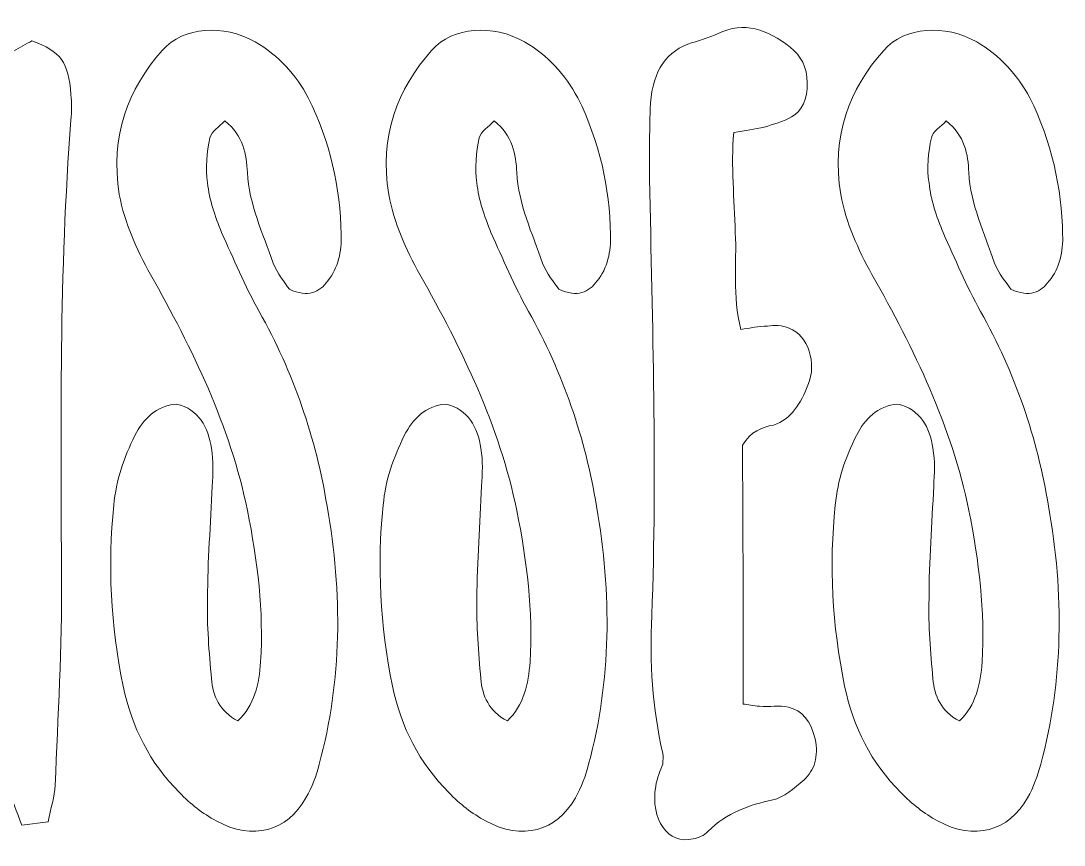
# Model space of a CAD drawing. Header units: inches. Extents: x 0.79 to 5.24, y -5.81 to -0.55.
# Drawn here: x 3.545 to 5.022, y -5.803 to -4.635 of the extents above; entities that cross this region are included whole.
import ezdxf

# ---------------------------------------------------------------- set-up
doc = ezdxf.new("R2010")
doc.units = ezdxf.units.IN
doc.header["$MEASUREMENT"] = 0
doc.layers.add('Layer 1', color=7, linetype='Continuous')

# ---------------------------------------------------------------- blocks, each defined once
blk = doc.blocks.new('block 16')
at = {"layer": 'Layer 1', "lineweight": 0}
blk.add_open_spline([(3.5061, -4.6935), (3.526, -4.683), (3.5437, -4.6726), (3.5603, -4.6637), (3.6012, -4.6785), (3.6123, -4.6935), (3.6156, -4.7397), (3.6167, -4.7516), (3.6167, -4.7636), (3.6156, -4.7755), (3.599, -4.9917), (3.6012, -5.2078), (3.6023, -5.424), (3.6034, -5.5224), (3.5968, -5.6208), (3.5935, -5.7177), (3.5924, -5.7341), (3.5868, -5.7505), (3.5835, -5.7699), (3.5835, -5.7699), (3.5459, -5.7744), (3.5459, -5.7744), (3.5393, -5.755), (3.5315, -5.7385), (3.5271, -5.7207), (3.5072, -5.6417), (3.495, -5.5597), (3.4906, -5.4762), (3.4861, -5.3852), (3.4795, -5.2943), (3.474, -5.2033), (3.4652, -5.0811), (3.4585, -4.9588), (3.4707, -4.8366), (3.4751, -4.7874), (3.4806, -4.7397), (3.5061, -4.6935)], degree=3, knots=[0, 0, 0, 0, 1, 1, 1, 2, 2, 2, 3, 3, 3, 4, 4, 4, 5, 5, 5, 6, 6, 6, 7, 7, 7, 8, 8, 8, 9, 9, 9, 10, 10, 10, 11, 11, 11, 12, 12, 12, 12], dxfattribs=at)
blk = doc.blocks.new('block 15')
at = {"layer": 'Layer 1'}
blk.add_blockref('block 16', (0, 0), dxfattribs=at)
blk = doc.blocks.new('block 18')
at = {"layer": 'Layer 1', "lineweight": 0}
blk.add_open_spline([(3.9252, -5.0155), (3.9186, -5.0065), (3.9075, -4.9931), (3.902, -4.9783), (3.8876, -4.9365), (3.8677, -4.8947), (3.8655, -4.85), (3.8644, -4.8247), (3.86, -4.7979), (3.8334, -4.777), (3.8257, -4.7859), (3.8146, -4.7918), (3.8124, -4.8008), (3.808, -4.8216), (3.8058, -4.844), (3.8091, -4.8649), (3.8113, -4.8888), (3.8201, -4.9126), (3.829, -4.935), (3.8456, -4.9722), (3.8622, -5.011), (3.8821, -5.0468), (3.9308, -5.1333), (3.9629, -5.2272), (3.9783, -5.3227), (4.0005, -5.4464), (3.9994, -5.5701), (3.9673, -5.6879), (3.9629, -5.7043), (3.9573, -5.7207), (3.9485, -5.7356), (3.9219, -5.7833), (3.8732, -5.7967), (3.8213, -5.7684), (3.8024, -5.758), (3.7847, -5.7446), (3.7693, -5.7281), (3.7272, -5.6864), (3.7018, -5.6357), (3.6896, -5.5776), (3.6719, -5.4911), (3.6675, -5.4061), (3.6763, -5.3211), (3.6797, -5.2853), (3.6907, -5.2541), (3.7062, -5.2227), (3.7184, -5.1989), (3.7361, -5.181), (3.7648, -5.178), (3.7969, -5.1855), (3.8102, -5.2108), (3.8146, -5.2407), (3.8179, -5.2585), (3.8168, -5.2764), (3.8157, -5.2943), (3.8135, -5.348), (3.8091, -5.4002), (3.8091, -5.4538), (3.808, -5.4911), (3.8113, -5.5299), (3.8146, -5.5671), (3.8168, -5.591), (3.8257, -5.6133), (3.8522, -5.6267), (3.8755, -5.6044), (3.8821, -5.5746), (3.8843, -5.5433), (3.8887, -5.4717), (3.8799, -5.4002), (3.8655, -5.3286), (3.8412, -5.2093), (3.7881, -5.1005), (3.7283, -4.9946), (3.7084, -4.9588), (3.6918, -4.9216), (3.6841, -4.8813), (3.6708, -4.7979), (3.6962, -4.7322), (3.7449, -4.6771), (3.7759, -4.6428), (3.8312, -4.6398), (3.8766, -4.6651), (3.9097, -4.6845), (3.9341, -4.7114), (3.9518, -4.7441), (3.9828, -4.8068), (3.9972, -4.8709), (3.9983, -4.9379), (3.9994, -4.9618), (3.9938, -4.9857), (3.9794, -5.0036), (3.9673, -5.0199), (3.9518, -5.0274), (3.9252, -5.0155)], degree=3, knots=[0, 0, 0, 0, 1, 1, 1, 2, 2, 2, 3, 3, 3, 4, 4, 4, 5, 5, 5, 6, 6, 6, 7, 7, 7, 8, 8, 8, 9, 9, 9, 10, 10, 10, 11, 11, 11, 12, 12, 12, 13, 13, 13, 14, 14, 14, 15, 15, 15, 16, 16, 16, 17, 17, 17, 18, 18, 18, 19, 19, 19, 20, 20, 20, 21, 21, 21, 22, 22, 22, 23, 23, 23, 24, 24, 24, 25, 25, 25, 26, 26, 26, 27, 27, 27, 28, 28, 28, 29, 29, 29, 30, 30, 30, 31, 31, 31, 31], dxfattribs=at)
blk = doc.blocks.new('block 17')
at = {"layer": 'Layer 1'}
blk.add_blockref('block 18', (0, 0), dxfattribs=at)
blk = doc.blocks.new('block 20')
at = {"layer": 'Layer 1', "lineweight": 0}
blk.add_open_spline([(4.3067, -5.0155), (4.3001, -5.0065), (4.289, -4.9931), (4.2835, -4.9783), (4.2691, -4.9365), (4.2492, -4.8947), (4.247, -4.85), (4.2459, -4.8247), (4.2414, -4.7979), (4.2149, -4.777), (4.2072, -4.7859), (4.1961, -4.7918), (4.1939, -4.8008), (4.1895, -4.8216), (4.1873, -4.844), (4.1906, -4.8649), (4.1928, -4.8888), (4.2016, -4.9126), (4.2105, -4.935), (4.2271, -4.9722), (4.2437, -5.011), (4.2636, -5.0468), (4.3123, -5.1333), (4.3443, -5.2272), (4.3598, -5.3227), (4.3819, -5.4464), (4.3808, -5.5701), (4.3488, -5.6879), (4.3443, -5.7043), (4.3388, -5.7207), (4.33, -5.7356), (4.3034, -5.7833), (4.2547, -5.7967), (4.2027, -5.7684), (4.1839, -5.758), (4.1662, -5.7446), (4.1508, -5.7281), (4.1087, -5.6864), (4.0833, -5.6357), (4.0711, -5.5776), (4.0534, -5.4911), (4.049, -5.4061), (4.0578, -5.3211), (4.0611, -5.2853), (4.0722, -5.2541), (4.0877, -5.2227), (4.0998, -5.1989), (4.1176, -5.181), (4.1463, -5.178), (4.1784, -5.1855), (4.1917, -5.2108), (4.1961, -5.2407), (4.1994, -5.2585), (4.1983, -5.2764), (4.1972, -5.2943), (4.195, -5.348), (4.1906, -5.4002), (4.1906, -5.4538), (4.1895, -5.4911), (4.1928, -5.5299), (4.1961, -5.5671), (4.1983, -5.591), (4.2072, -5.6133), (4.2337, -5.6267), (4.257, -5.6044), (4.2636, -5.5746), (4.2658, -5.5433), (4.2702, -5.4717), (4.2614, -5.4002), (4.247, -5.3286), (4.2227, -5.2093), (4.1695, -5.1005), (4.1098, -4.9946), (4.0899, -4.9588), (4.0733, -4.9216), (4.0656, -4.8813), (4.0523, -4.7979), (4.0777, -4.7322), (4.1264, -4.6771), (4.1574, -4.6428), (4.2127, -4.6398), (4.2581, -4.6651), (4.2913, -4.6845), (4.3156, -4.7114), (4.3333, -4.7441), (4.3643, -4.8068), (4.3786, -4.8709), (4.3797, -4.9379), (4.3808, -4.9618), (4.3753, -4.9857), (4.3609, -5.0036), (4.3488, -5.0199), (4.3333, -5.0274), (4.3067, -5.0155)], degree=3, knots=[0, 0, 0, 0, 1, 1, 1, 2, 2, 2, 3, 3, 3, 4, 4, 4, 5, 5, 5, 6, 6, 6, 7, 7, 7, 8, 8, 8, 9, 9, 9, 10, 10, 10, 11, 11, 11, 12, 12, 12, 13, 13, 13, 14, 14, 14, 15, 15, 15, 16, 16, 16, 17, 17, 17, 18, 18, 18, 19, 19, 19, 20, 20, 20, 21, 21, 21, 22, 22, 22, 23, 23, 23, 24, 24, 24, 25, 25, 25, 26, 26, 26, 27, 27, 27, 28, 28, 28, 29, 29, 29, 30, 30, 30, 31, 31, 31, 31], dxfattribs=at)
blk = doc.blocks.new('block 19')
at = {"layer": 'Layer 1'}
blk.add_blockref('block 20', (0, 0), dxfattribs=at)
blk = doc.blocks.new('block 22')
at = {"layer": 'Layer 1', "lineweight": 0}
blk.add_open_spline([(4.5643, -5.0722), (4.5776, -5.0706), (4.5897, -5.0677), (4.6019, -5.0677), (4.6119, -5.0662), (4.6229, -5.0662), (4.6329, -5.0706), (4.6594, -5.0811), (4.6727, -5.1199), (4.6594, -5.1512), (4.6495, -5.1765), (4.6351, -5.2003), (4.6108, -5.2078), (4.5942, -5.2108), (4.5787, -5.2168), (4.5665, -5.2362), (4.5676, -5.3569), (4.5676, -5.4777), (4.5676, -5.6029), (4.5743, -5.6029), (4.582, -5.6059), (4.5908, -5.6059), (4.6052, -5.6074), (4.6185, -5.6044), (4.6318, -5.6074), (4.6506, -5.6119), (4.6639, -5.6267), (4.6694, -5.6521), (4.6749, -5.6774), (4.6683, -5.6969), (4.6539, -5.7103), (4.6395, -5.7222), (4.6251, -5.7356), (4.6097, -5.7385), (4.5765, -5.746), (4.5444, -5.7565), (4.5178, -5.7833), (4.5123, -5.7893), (4.5046, -5.7923), (4.4968, -5.7937), (4.4614, -5.8027), (4.436, -5.7669), (4.4437, -5.7192), (4.4459, -5.7073), (4.4503, -5.6969), (4.4537, -5.6879), (4.4537, -5.6819), (4.4548, -5.6774), (4.4537, -5.673), (4.4393, -5.6089), (4.4349, -5.5433), (4.4382, -5.4777), (4.4459, -5.2719), (4.4393, -5.0662), (4.4349, -4.859), (4.4349, -4.8261), (4.4349, -4.7934), (4.436, -4.7605), (4.4371, -4.7128), (4.4548, -4.6816), (4.4891, -4.6682), (4.5035, -4.6637), (4.5189, -4.6592), (4.5322, -4.6532), (4.5687, -4.6353), (4.6019, -4.6473), (4.634, -4.6726), (4.6495, -4.6845), (4.6583, -4.7009), (4.6583, -4.7233), (4.6594, -4.7457), (4.6506, -4.7636), (4.6362, -4.771), (4.624, -4.7784), (4.6108, -4.7814), (4.5975, -4.7859), (4.5842, -4.7889), (4.571, -4.7904), (4.5543, -4.7934), (4.5499, -4.8411), (4.5554, -4.8873), (4.5565, -4.935), (4.5588, -4.9797), (4.5521, -5.0244), (4.5643, -5.0722)], degree=3, knots=[0, 0, 0, 0, 1, 1, 1, 2, 2, 2, 3, 3, 3, 4, 4, 4, 5, 5, 5, 6, 6, 6, 7, 7, 7, 8, 8, 8, 9, 9, 9, 10, 10, 10, 11, 11, 11, 12, 12, 12, 13, 13, 13, 14, 14, 14, 15, 15, 15, 16, 16, 16, 17, 17, 17, 18, 18, 18, 19, 19, 19, 20, 20, 20, 21, 21, 21, 22, 22, 22, 23, 23, 23, 24, 24, 24, 25, 25, 25, 26, 26, 26, 27, 27, 27, 28, 28, 28, 28], dxfattribs=at)
blk = doc.blocks.new('block 21')
at = {"layer": 'Layer 1'}
blk.add_blockref('block 22', (0, 0), dxfattribs=at)
blk = doc.blocks.new('block 24')
at = {"layer": 'Layer 1', "lineweight": 0}
blk.add_open_spline([(4.9469, -5.0155), (4.9403, -5.0065), (4.9292, -4.9931), (4.9237, -4.9783), (4.9093, -4.9365), (4.8894, -4.8947), (4.8872, -4.85), (4.8861, -4.8247), (4.8817, -4.7979), (4.8551, -4.777), (4.8474, -4.7859), (4.8363, -4.7918), (4.8341, -4.8008), (4.8297, -4.8216), (4.8275, -4.844), (4.8308, -4.8649), (4.833, -4.8888), (4.8418, -4.9126), (4.8507, -4.935), (4.8673, -4.9722), (4.8839, -5.011), (4.9038, -5.0468), (4.9525, -5.1333), (4.9846, -5.2272), (5, -5.3227), (5.0222, -5.4464), (5.0211, -5.5701), (4.989, -5.6879), (4.9846, -5.7043), (4.979, -5.7207), (4.9702, -5.7356), (4.9436, -5.7833), (4.8949, -5.7967), (4.843, -5.7684), (4.8241, -5.758), (4.8064, -5.7446), (4.791, -5.7281), (4.7489, -5.6864), (4.7235, -5.6357), (4.7113, -5.5776), (4.6936, -5.4911), (4.6892, -5.4061), (4.698, -5.3211), (4.7014, -5.2853), (4.7124, -5.2541), (4.7279, -5.2227), (4.7401, -5.1989), (4.7578, -5.181), (4.7865, -5.178), (4.8186, -5.1855), (4.8319, -5.2108), (4.8363, -5.2407), (4.8396, -5.2585), (4.8385, -5.2764), (4.8374, -5.2943), (4.8352, -5.348), (4.8308, -5.4002), (4.8308, -5.4538), (4.8297, -5.4911), (4.833, -5.5299), (4.8363, -5.5671), (4.8385, -5.591), (4.8474, -5.6133), (4.8739, -5.6267), (4.8972, -5.6044), (4.9038, -5.5746), (4.906, -5.5433), (4.9104, -5.4717), (4.9016, -5.4002), (4.8872, -5.3286), (4.8629, -5.2093), (4.8098, -5.1005), (4.75, -4.9946), (4.7301, -4.9588), (4.7135, -4.9216), (4.7058, -4.8813), (4.6925, -4.7979), (4.7179, -4.7322), (4.7666, -4.6771), (4.7976, -4.6428), (4.8529, -4.6398), (4.8983, -4.6651), (4.9314, -4.6845), (4.9558, -4.7114), (4.9735, -4.7441), (5.0045, -4.8068), (5.0188, -4.8709), (5.02, -4.9379), (5.0211, -4.9618), (5.0155, -4.9857), (5.0011, -5.0036), (4.989, -5.0199), (4.9735, -5.0274), (4.9469, -5.0155)], degree=3, knots=[0, 0, 0, 0, 1, 1, 1, 2, 2, 2, 3, 3, 3, 4, 4, 4, 5, 5, 5, 6, 6, 6, 7, 7, 7, 8, 8, 8, 9, 9, 9, 10, 10, 10, 11, 11, 11, 12, 12, 12, 13, 13, 13, 14, 14, 14, 15, 15, 15, 16, 16, 16, 17, 17, 17, 18, 18, 18, 19, 19, 19, 20, 20, 20, 21, 21, 21, 22, 22, 22, 23, 23, 23, 24, 24, 24, 25, 25, 25, 26, 26, 26, 27, 27, 27, 28, 28, 28, 29, 29, 29, 30, 30, 30, 31, 31, 31, 31], dxfattribs=at)
blk = doc.blocks.new('block 23')
at = {"layer": 'Layer 1'}
blk.add_blockref('block 24', (0, 0), dxfattribs=at)
blk = doc.blocks.new('block 2')
at = {"layer": 'Layer 1'}
for name in ['block 21', 'block 17', 'block 19', 'block 23', 'block 15']:
    blk.add_blockref(name, (0, 0), dxfattribs=at)

msp = doc.modelspace()

# ---------------------------------------------------------------- block references
at = {"layer": 'Layer 1'}
msp.add_blockref('block 2', (0, 0), dxfattribs=at)

doc.saveas('drawing.dxf')
